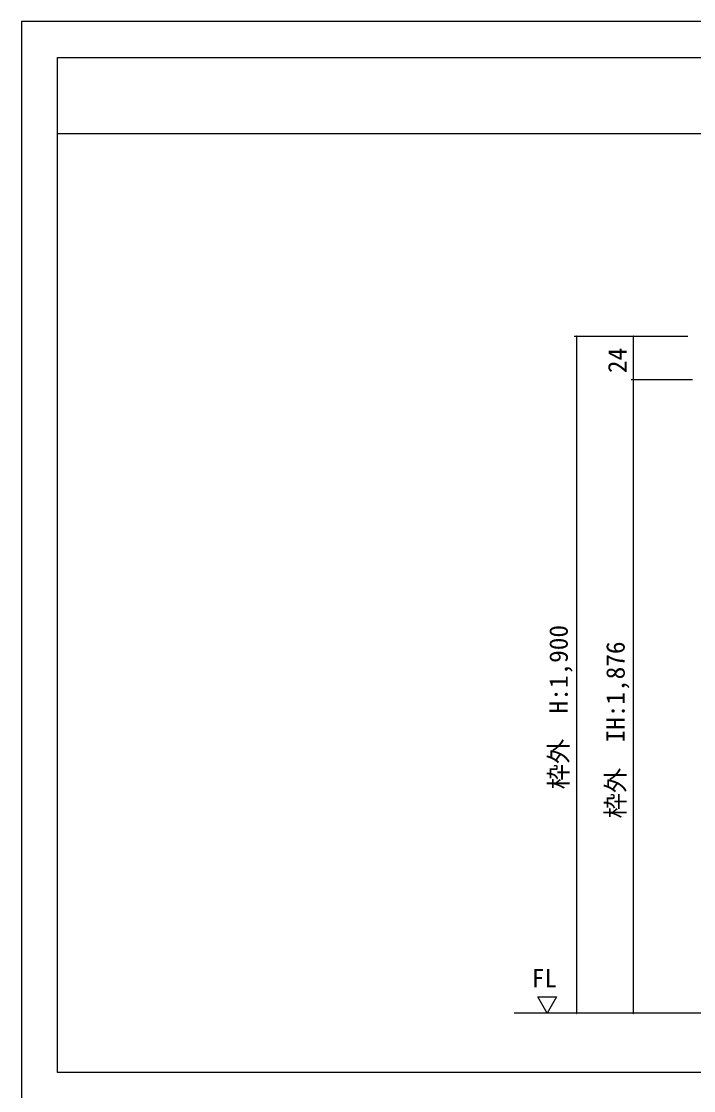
# Model space of a CAD drawing. Units: millimetres, scale not verified. Extents: x -800 to 800, y -554 to 554.
# Drawn here: x -800 to -428, y -37 to 554 of the extents above; entities that cross this region are included whole.
import ezdxf
from ezdxf.enums import TextEntityAlignment as Align

# ---------------------------------------------------------------- set-up
doc = ezdxf.new("R2010")
doc.units = ezdxf.units.MM
doc.header["$LTSCALE"] = 4
for name, color, linetype, lineweight in [('1-0', 7, 'Continuous', 25), ('1-3_0', 7, 'Continuous', 25), ('2-0', 7, 'Continuous', 25)]:
    doc.layers.add(name, color=color, linetype=linetype, lineweight=lineweight)
doc.styles.add('ＭＳ ゴシック', font='')
doc.styles.get('ＭＳ ゴシック').set_extended_font_data('MS Gothic')

msp = doc.modelspace()

# ---------------------------------------------------------------- linework, layer by layer
at = {"layer": '1-0'}
for p, q in [((-780, 534), (152, 534)), ((-780, 492), (152, 492))]:
    msp.add_line(p, q, dxfattribs=at)
msp.add_lwpolyline([(152, -27), (-780, -27), (-780, 534)], dxfattribs=at)
at = {"layer": '1-3_0'}
for p, q in [((-780, 534), (152, 534)), ((-780, 492), (152, 492))]:
    msp.add_line(p, q, dxfattribs=at)
for points in [[(800, -554), (800, 554), (-800, 554), (-800, -554)], [(152, -27), (-780, -27), (-780, 534)]]:
    msp.add_lwpolyline(points, dxfattribs=at)
at = {"layer": '2-0'}
for p, q in [((-431.338, 379.826), (-494.293, 379.826)), ((-493.043, 379.826), (-493.043, 5.826)), ((-431.338, 379.826), (-462.801, 379.826)), ((-461.551, 379.826), (-461.551, 355.826)), ((-428.838, 355.826), (-462.801, 355.826)), ((-428.838, 355.826), (-462.801, 355.826)), ((-461.551, 355.826), (-461.551, 5.826)), ((-190.338, 5.826), (-527.338, 5.826)), ((-431.338, 5.826), (-494.293, 5.826)), ((-431.338, 5.826), (-462.801, 5.826))]:
    msp.add_line(p, q, dxfattribs=at)
msp.add_lwpolyline([(-509.144, 5.826), (-514.34, 14.826), (-503.948, 14.826)], close=True, dxfattribs=at)
for centre, start, end in [((-493.043, 379.826), 90, 270), ((-493.043, 379.826), 270, 90), ((-461.551, 379.826), 90, 270), ((-461.551, 379.826), 270, 90), ((-461.551, 355.826), 90, 270), ((-461.551, 355.826), 90, 270), ((-461.551, 355.826), 270, 90), ((-461.551, 355.826), 270, 90), ((-493.043, 5.826), 90, 270), ((-493.043, 5.826), 270, 90), ((-461.551, 5.826), 90, 270), ((-461.551, 5.826), 270, 90)]:
    msp.add_arc(centre, 0.156, start, end, dxfattribs=at)

# ---------------------------------------------------------------- texts
at = {"layer": '2-0', "style": 'ＭＳ ゴシック'}
for s, p in [('24', (-462.176, 359.567)), ('枠外\u3000H:1,900', (-494.684, 129.539)), ('枠外\u3000IH:1,876', (-463.192, 113.44))]:
    msp.add_text(s, height=10.26, rotation=90, dxfattribs=at).set_placement(p, align=Align.BOTTOM_LEFT)
msp.add_text('FL', height=10.26, dxfattribs=at).set_placement((-517.688, 16.947), align=Align.BOTTOM_LEFT)

doc.saveas('drawing.dxf')
